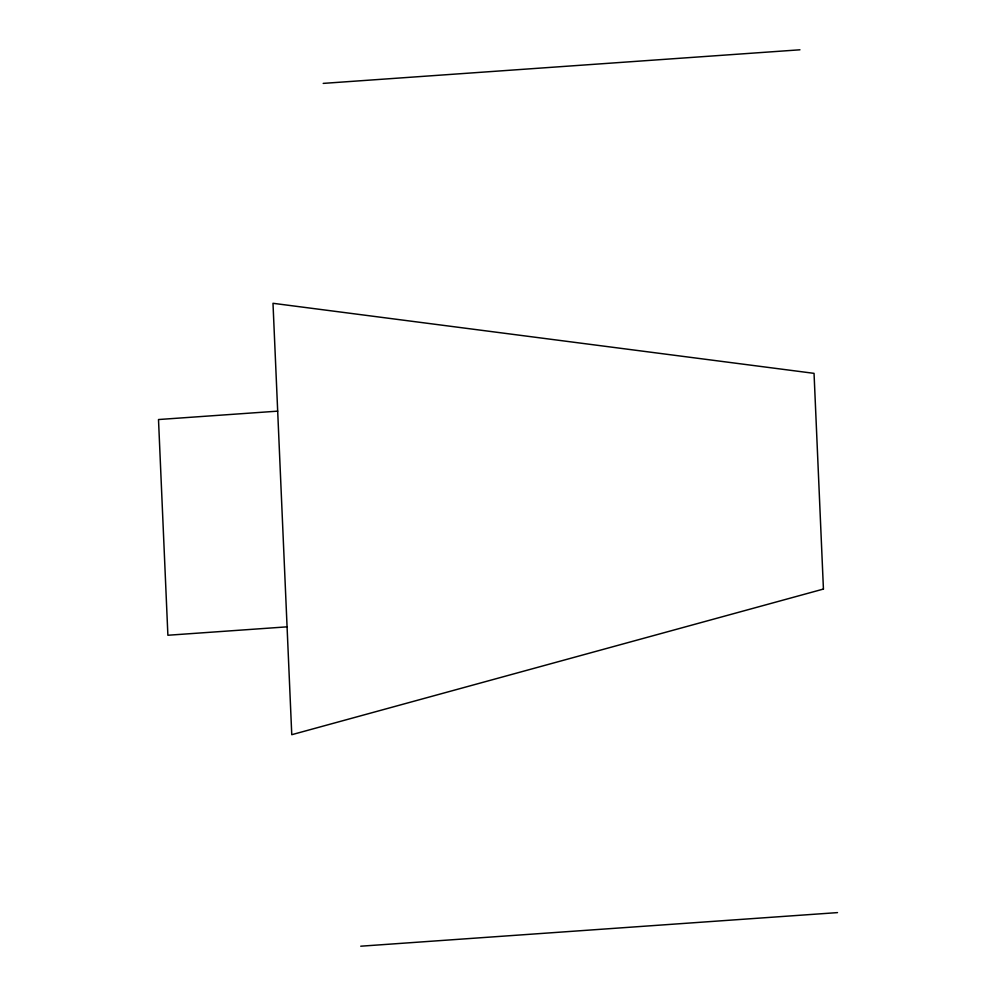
<?xml version="1.0" encoding="UTF-8"?>
<svg xmlns="http://www.w3.org/2000/svg" width="996" height="996" viewBox="0 0 996 996"><rect width="100%" height="100%" fill="white"/><g stroke="black" fill="none" stroke-linecap="round" stroke-linejoin="round"><path stroke-width="1.49" d="M323.202 83.39L799.962 49.8M277.685 411.149L158.501 419.54L167.888 635.249L287.072 626.845M360.739 946.2L837.499 912.61M823.431 589.059L291.766 734.699L272.991 303.294L814.043 373.351L823.431 589.059"/></g></svg>
